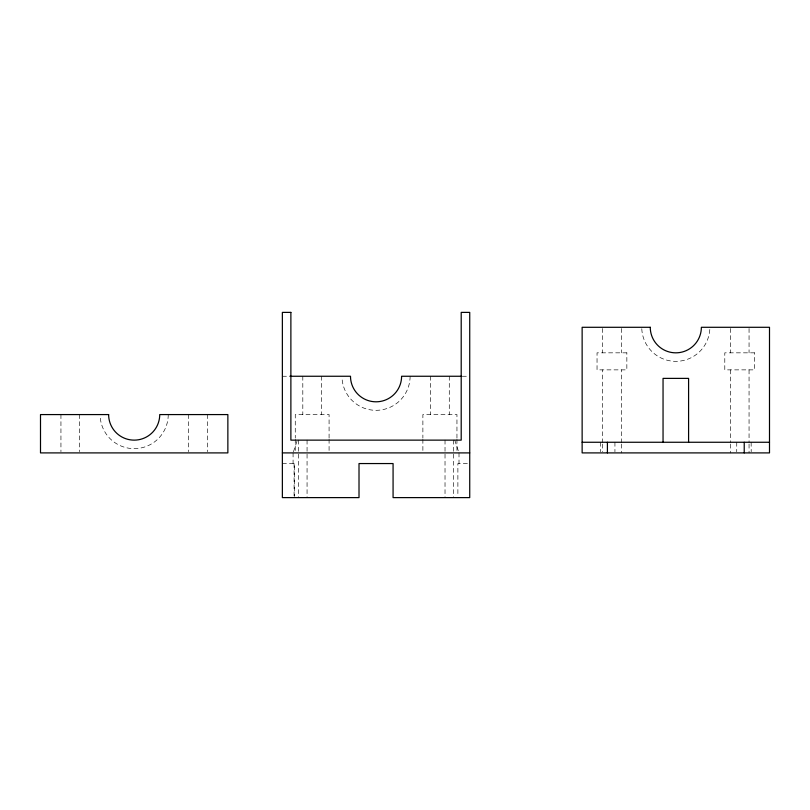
<?xml version="1.0" encoding="UTF-8"?>
<svg xmlns="http://www.w3.org/2000/svg" width="810" height="810" viewBox="0 0 810 810"><rect width="100%" height="100%" fill="white"/><g stroke="black" fill="none" stroke-linecap="round" stroke-linejoin="round"><path stroke-width="0.61" stroke-dasharray="4.05 3.04" d="M602.579 442.837L602.579 369.866M621.31 442.837L621.31 369.866M293.463 451.747L297.331 440.134M282.366 376.255L288.573 376.255M462.277 376.255L467.289 376.255M282.366 463.553L294.364 463.553L294.364 496.358M467.36 463.553L457.883 463.553L457.883 496.358M454.754 440.134L458.622 451.747M751.143 442.26L751.194 451.717M749.058 328.506L749.058 352.836M749.058 369.866L749.058 442.837M749.058 444.103L749.058 452.901M736.756 442.26L736.715 451.717M730.326 328.506L730.326 352.836M730.326 369.866L730.326 442.837M730.326 444.103L730.326 452.901M621.31 328.506L621.31 352.836M621.31 444.103L621.31 452.901M614.932 442.26L614.932 451.717M602.579 328.506L602.579 352.836M602.579 444.103L602.579 451.646M600.453 442.26L600.453 451.717M459.007 452.901L459.007 463.553M456.951 438.068L456.951 414.578L422.881 414.578L422.881 438.068M456.951 439.303L456.951 451.666M453.539 440.134L453.539 451.747M453.539 454.147L453.539 497.613M449.287 376.255L449.287 414.578M445.024 440.134L445.024 451.747M445.024 454.147L445.024 497.613M430.545 376.255L430.545 414.578M422.881 439.303L422.881 451.666M329.083 438.068L329.083 414.578L295.265 414.578L295.265 438.068M329.083 439.303L329.083 451.666M321.54 376.255L321.54 414.578M307.061 440.134L307.061 451.747M307.061 454.147L307.061 497.613M302.808 376.255L302.808 414.578M298.546 440.134L298.546 451.747M298.546 454.147L298.546 497.613M295.265 439.303L295.265 451.666M294.081 463.553L294.081 497.613M293.078 452.901L293.078 463.553M207.421 414.578L207.421 451.666M188.69 414.578L188.69 451.666M79.674 414.578L79.674 451.666M60.942 414.578L60.942 451.666M168.247 414.578A34.06 34.06 0 0 1 134.733 448.639A34.06 34.06 0 0 1 100.136 415.692M410.113 376.255A34.06 34.06 0 0 1 376.599 410.316A34.06 34.06 0 0 1 341.992 377.359M709.813 329.508A34.06 34.06 0 0 1 674.71 361.331A34.06 34.06 0 0 1 641.753 327.291M626.849 352.836L597.041 352.836L597.041 369.866L626.849 369.866L626.849 352.836M754.596 352.836L724.788 352.836L724.788 369.866L754.596 369.866L754.596 352.836"/><path stroke-width="1.21" d="M289.818 376.255L350.497 376.255A25.545 25.545 0 0 0 376.042 401.811A25.545 25.545 0 0 0 401.598 376.255L461.204 376.255M582.137 442.26L769.5 442.26M282.366 452.901L469.729 452.901M744.228 442.26L744.228 452.901M688.591 442.26L688.591 378.381L663.046 378.381L663.046 442.26M607.409 442.26L607.409 452.901M290.881 312.387L282.366 312.387L282.366 497.613L359.012 497.613L359.012 463.553L393.073 463.553L393.073 497.613L469.729 497.613L469.729 312.387L461.204 312.387L461.204 440.134L290.881 440.134L290.881 312.387M650.268 327.291L582.137 327.291L582.137 452.901L769.5 452.901L769.5 327.291L701.369 327.291A25.545 25.545 0 0 1 675.823 352.836A25.545 25.545 0 0 1 650.268 327.291M108.631 414.578L40.5 414.578L40.5 452.901L227.863 452.901L227.863 414.578L159.732 414.578A25.545 25.545 0 0 1 134.177 440.134A25.545 25.545 0 0 1 108.631 414.578"/></g></svg>
